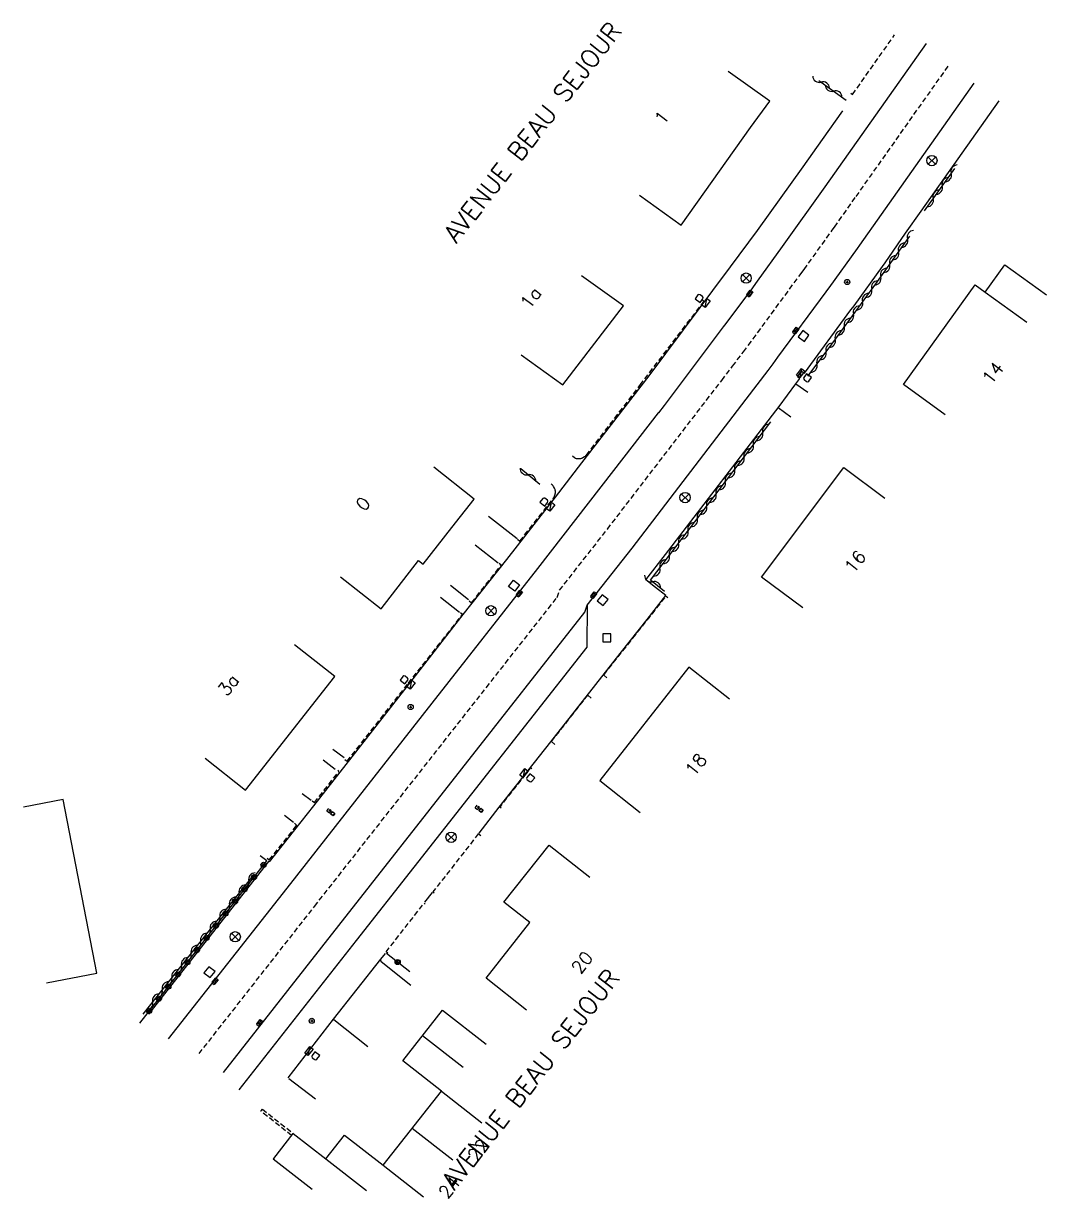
# Model space of a CAD drawing. Header units: millimetres. Extents: x 79000 to 80001, y 145000 to 145988.
# Drawn here: x 79000 to 79099.3, y 145432.9 to 145547 of the extents above; entities that cross this region are included whole.
import ezdxf
from ezdxf.enums import TextEntityAlignment as Align

# ---------------------------------------------------------------- set-up
doc = ezdxf.new("R2010")
doc.units = ezdxf.units.MM
doc.linetypes.add('DASHED', pattern=[0.75, 0.5, -0.25])
doc.layers.get('0').update_dxf_attribs({"linetype": 'CONTINUOUS'})
for name, color, linetype in [('W0001', 6, 'DASHED'), ('W0006', 2, 'CONTINUOUS'), ('W0008', 7, 'CONTINUOUS'), ('W0014', 7, 'CONTINUOUS'), ('W0017', 7, 'CONTINUOUS'), ('W0100', 7, 'CONTINUOUS'), ('w0103', 1, 'CONTINUOUS'), ('W0112', 1, 'DASHED'), ('W0310', 3, 'CONTINUOUS'), ('w0322', 7, 'CONTINUOUS'), ('W0400', 7, 'CONTINUOUS'), ('W0421', 7, 'CONTINUOUS'), ('W0425', 7, 'CONTINUOUS'), ('W0438', 7, 'CONTINUOUS'), ('W0469', 7, 'CONTINUOUS'), ('W0856', 7, 'CONTINUOUS'), ('W0989', 7, 'CONTINUOUS'), ('W0991', 7, 'CONTINUOUS'), ('W1102', 7, 'CONTINUOUS'), ('W1336', 3, 'CONTINUOUS'), ('w1338', 7, 'CONTINUOUS')]:
    doc.layers.add(name, color=color, linetype=linetype)
doc.styles.get("Standard").update_dxf_attribs({"font": 'romans.shx', "width": 0.85})

# ---------------------------------------------------------------- blocks, each defined once
blk = doc.blocks.new('T400')
for p, q in [((-0.15, 0.3), (0.15, 0.3)), ((-0.15, -0.25), (-0.15, 0.3)), ((-0.15, 0.15), (0.15, 0.15)), ((-0.15, 0), (0.15, 0)), ((0.15, 0.3), (0.15, -0.25)), ((-0.15, -0.15), (0.15, -0.15)), ((-0.15, -0.25), (-0.15, -0.3)), ((-0.15, -0.3), (0.15, -0.3)), ((0.15, -0.3), (0.15, -0.25))]:
    blk.add_line(p, q)
blk = doc.blocks.new('T438')
for p, q in [((-0.4, 0.2), (0.4, 0.2)), ((-0.4, -0.2), (-0.4, 0.2)), ((0.15, 1.1), (-0.3, 1.1)), ((-0.3, 1.1), (-0.3, 0.5)), ((-0.3, 0.5), (0.15, 0.5)), ((0.3, 0.65), (0.3, 0.95)), ((0.4, 0.2), (0.4, -0.2))]:
    blk.add_line(p, q)
at = {"flags": 128}
for points in [[(-0.4, -0.2), (0.4, 0.2)], [(0.4, -0.2), (-0.4, -0.2)]]:
    blk.add_lwpolyline(points, dxfattribs=at)
for centre, major_axis, start_param, end_param in [((0.15, 0.95), (0.106, -0.106), 0.785398, 2.356194), ((0.15, 0.65), (0.106, 0.106), 3.926991, 5.497787)]:
    blk.add_ellipse(centre, major_axis=major_axis, ratio=1, start_param=start_param, end_param=end_param)
blk = doc.blocks.new('T469')
at = {"color": 0, "linetype": 'Continuous', "flags": 128}
for points in [[(-0.35, 0.35), (0.35, -0.35)], [(-0.35, -0.35), (0.35, 0.35)]]:
    blk.add_lwpolyline(points, dxfattribs=at)
at = {"color": 0, "linetype": 'Continuous'}
blk.add_circle((0, 0), 0.5, dxfattribs=at)
blk = doc.blocks.new('T856')
for p, q in [((-0.125, 0), (0.125, 0)), ((0, 0.125), (0, -0.125))]:
    blk.add_line(p, q)
blk.add_ellipse((0, 0), major_axis=(-0.177, 0.177), ratio=1, start_param=3.9269908, end_param=10.2101761)
blk = doc.blocks.new('t310o')
at = {"color": 0, "linetype": 'Continuous'}
for centre, start, end in [((-0.5, 0.38), 216.8699, 323.1304), ((0.5, -0.37), 36.8699, 143.1303)]:
    blk.add_arc(centre, 0.625, start, end, dxfattribs=at)
blk = doc.blocks.new('t322o')
at = {"color": 0, "linetype": 'Continuous'}
for radius in [0.25, 0.15]:
    blk.add_circle((0, 0), radius, dxfattribs=at)
blk = doc.blocks.new('T425')
for p, q in [((-0.15, 0.6), (0.15, 0.6)), ((-0.15, 0.6), (-0.15, 0.3)), ((-0.15, 0.3), (0.15, 0.3)), ((-0.15, 0.15), (0.15, 0.15)), ((-0.15, -0.15), (-0.15, 0.15)), ((0, 0.45), (0.15, 0.45)), ((0.15, 0.45), (0.15, 0.3)), ((0.15, 0.15), (0.15, -0.15)), ((0.15, -0.15), (-0.15, -0.15))]:
    blk.add_line(p, q)
blk.add_ellipse((0, 0), major_axis=(-0.106, 0.106), ratio=1, start_param=3.926991, end_param=10.210176)

msp = doc.modelspace()

# ---------------------------------------------------------------- linework, layer by layer
at = {"layer": 'W0001'}
msp.add_lwpolyline([(79017.05, 145446.94), (79028.25, 145461.24), (79051.8, 145491.25), (79052.03, 145491.94), (79056.69, 145497.89), (79067.78, 145512.33), (79068.84, 145513.71), (79069.89, 145515.1), (79070.36, 145515.72), (79070.82, 145516.35), (79075.48, 145522.71), (79075.65, 145522.93), (79075.77, 145523.1), (79078.51, 145526.9), (79078.73, 145527.21), (79080.82, 145530.18), (79089.82, 145542.93)], dxfattribs=at)
at = {"layer": 'W0006'}
msp.add_lwpolyline([(79020.93, 145443.42), (79032.31, 145457.91), (79054.7, 145486.4), (79054.74, 145490.49)], dxfattribs=at)
at = {"layer": 'W0008'}
for points in [[(79087.64, 145545.06), (79077.78, 145531.11), (79073.64, 145525.33), (79071.23, 145521.97), (79070.59, 145521.1), (79068.04, 145517.7), (79067.92, 145517.54), (79062.19, 145509.9), (79061.63, 145509.17), (79061.62, 145509.16), (79057.28, 145503.58), (79049.89, 145494.06), (79049.89, 145494.06), (79039.65, 145480.97), (79025.55, 145463.02), (79025.55, 145463.02), (79014.03, 145448.36)], [(79019.41, 145445.09), (79030.62, 145459.39), (79054.48, 145489.8), (79054.72, 145490.49), (79059.07, 145496.04), (79070.16, 145510.5), (79071.23, 145511.89), (79072.29, 145513.28), (79072.77, 145513.92), (79073.24, 145514.57), (79077.91, 145520.93), (79078.08, 145521.16), (79078.2, 145521.33), (79080.96, 145525.14), (79081.19, 145525.47), (79083.28, 145528.44), (79092.27, 145541.2)]]:
    msp.add_lwpolyline(points, dxfattribs=at)
at = {"layer": 'W0014'}
for points in [[(79044.22, 145468.36), (79046.17, 145470.87), (79051.19, 145477.21), (79057.92, 145485.81), (79060.53, 145489.1), (79062.35, 145491.43), (79061.35, 145492.22), (79060.4, 145492.96), (79062.33, 145495.43), (79073.35, 145509.79), (79074.98, 145511.98), (79075.37, 145512.5), (79075.14, 145512.68), (79075.51, 145513.22), (79075.81, 145513.02), (79080.32, 145519.17), (79080.49, 145519.4), (79080.62, 145519.58), (79083.38, 145523.4), (79083.63, 145523.74), (79085.63, 145526.62), (79087.13, 145528.76), (79094.72, 145539.48)], [(79079.49, 145538.52), (79077.53, 145535.71), (79075.65, 145533.07), (79071.21, 145526.89), (79068.6, 145523.36), (79066.89, 145521.06), (79065.65, 145519.39), (79060.7, 145512.76), (79055.5, 145506.02), (79054.18, 145504.31), (79051.62, 145500.99), (79046.88, 145494.93), (79042.66, 145489.6), (79037.57, 145483.05), (79028.14, 145471.01), (79023.85, 145465.58), (79023.79, 145465.59), (79012.13, 145450.78), (79012.13, 145450.78), (79012.13, 145450.78)], [(79038.95, 145461.64), (79039.7, 145462.6)], [(79025.68, 145444.6), (79030.1, 145450.27), (79034.7, 145456.11), (79035.14, 145456.65)]]:
    msp.add_lwpolyline(points, dxfattribs=at)
at = {"layer": 'W0017'}
for points in [[(79074.98, 145511.99), (79076.14, 145511.17)], [(79074.48, 145508.74), (79073.26, 145509.66)], [(79047.93, 145496.94), (79045.13, 145499.12)], [(79043.84, 145496.36), (79046.09, 145494.62)], [(79043.21, 145491), (79041.45, 145492.41)], [(79040.49, 145491.28), (79042.33, 145489.8)], [(79030.04, 145476.51), (79031.14, 145475.71)], [(79030.26, 145474.53), (79029.1, 145475.44)], [(79027.05, 145472.2), (79027.93, 145471.56)], [(79026.2, 145469.39), (79025.32, 145470.07)], [(79037.6, 145453.55), (79034.73, 145455.84), (79034.69, 145456.09)], [(79030.11, 145450.26), (79033.44, 145447.63)], [(79025.76, 145444.53), (79028.33, 145442.56)]]:
    msp.add_lwpolyline(points, dxfattribs=at)
at = {"layer": 'W0100'}
for points in [[(79059.78, 145530.31), (79063.84, 145527.39), (79070.58, 145536.87), (79072.45, 145539.43), (79068.39, 145542.34)], [(79048.3, 145514.81), (79052.36, 145511.89), (79058.23, 145519.55), (79054.17, 145522.47)], [(79089.48, 145508.99), (79085.43, 145511.91), (79092.37, 145521.61), (79093.35, 145520.9)], [(79030.78, 145493.24), (79034.71, 145490.15), (79038.33, 145494.83), (79038.81, 145494.47), (79041.59, 145498.03), (79043.76, 145500.8), (79039.83, 145503.89)], [(79075.64, 145490.22), (79071.64, 145493.21), (79079.62, 145503.88), (79083.62, 145500.89)], [(79017.63, 145475.64), (79021.56, 145472.54), (79030.22, 145483.55), (79026.29, 145486.64)], [(79068.52, 145481.35), (79064.6, 145484.46), (79055.95, 145473.47), (79059.86, 145470.36)], [(79002.22, 145453.81), (79007.13, 145454.76), (79003.86, 145471.63), (79000, 145470.88)], [(79048.83, 145451.17), (79044.9, 145454.26), (79049.16, 145459.66), (79046.64, 145461.64), (79051.04, 145467.17), (79054.96, 145464.08)], [(79034.91, 145436.1), (79040.56, 145443.3)]]:
    msp.add_lwpolyline(points, dxfattribs=at)
at = {"layer": 'w0103'}
for points in [[(79093.35, 145520.9), (79095.25, 145523.54), (79099.3, 145520.62)], [(79040.56, 145443.3), (79036.82, 145446.23), (79040.66, 145451.17), (79044.9, 145447.85)], [(79028.01, 145433.73), (79024.24, 145436.68), (79024.3, 145436.76), (79026.19, 145439.19), (79029.36, 145436.71), (79031.15, 145439.01), (79034.91, 145436.1)]]:
    msp.add_lwpolyline(points, dxfattribs=at)
at = {"layer": 'W0112'}
for points in [[(79080.31, 145540.21), (79080.48, 145540.1), (79084.56, 145545.88)], [(79065.8, 145520.22), (79066.04, 145520.03), (79059.93, 145512.01), (79054.69, 145505.16), (79054.51, 145504.94), (79054.46, 145504.89), (79054.29, 145504.79), (79054.2, 145504.75), (79054.13, 145504.73), (79054.07, 145504.72), (79053.96, 145504.71), (79053.84, 145504.7), (79053.8, 145504.7), (79053.76, 145504.7), (79053.68, 145504.72), (79053.59, 145504.75), (79053.48, 145504.8), (79053.29, 145504.95)], [(79047.96, 145496.91), (79048.18, 145496.72), (79050.9, 145500.19), (79050.94, 145500.24), (79051.44, 145500.9), (79051.49, 145500.97), (79051.53, 145501.04), (79051.56, 145501.11), (79051.59, 145501.19), (79051.63, 145501.41), (79051.64, 145501.5), (79051.63, 145501.58), (79051.62, 145501.65), (79051.61, 145501.72), (79051.59, 145501.78), (79051.55, 145501.86), (79051.45, 145502.03), (79051.41, 145502.08), (79051.37, 145502.12), (79051.31, 145502.18), (79051.23, 145502.24)], [(79043.27, 145490.9), (79043.5, 145490.73), (79046.36, 145494.37), (79046.17, 145494.53)], [(79056.64, 145483.44), (79056.32, 145483.71), (79059.15, 145487.28), (79062.39, 145491.37), (79062.55, 145491.23)], [(79031.18, 145475.52), (79031.41, 145475.34), (79037.35, 145482.9), (79042.62, 145489.6), (79042.62, 145489.6), (79042.42, 145489.75)], [(79051.59, 145476.96), (79051.24, 145477.25), (79054.04, 145480.8), (79054.78, 145481.76), (79055.12, 145481.47)], [(79049.33, 145474.59), (79049.21, 145474.69), (79046.24, 145470.9), (79046.37, 145470.81)], [(79028.02, 145471.49), (79028.24, 145471.32), (79030.59, 145474.31), (79030.62, 145474.36), (79030.52, 145474.45)], [(79023.64, 145465.92), (79023.86, 145465.75), (79026.5, 145469.08), (79026.52, 145469.11), (79026.52, 145469.11), (79026.3, 145469.31)], [(79044.4, 145468.08), (79044.15, 145468.28), (79039.75, 145462.65), (79039.85, 145462.57), (79039.85, 145462.57)], [(79035.35, 145456.7), (79035.2, 145456.82), (79038.9, 145461.56), (79038.98, 145461.5), (79038.98, 145461.5)], [(79026.03, 145438.99), (79023.04, 145441.34), (79023.06, 145441.38), (79023.19, 145441.54), (79026.19, 145439.19)]]:
    msp.add_lwpolyline(points, dxfattribs=at)
at = {"layer": 'W0310'}
for points in [[(79090.38, 145532.9), (79087.43, 145528.78)], [(79086, 145526.33), (79082.7, 145521.69), (79078.17, 145515.5), (79076.12, 145512.72)], [(79060.88, 145492.93), (79072.55, 145508.31)], [(79011.61, 145450.78), (79017.89, 145458.69), (79022.41, 145464.37)]]:
    msp.add_lwpolyline(points, dxfattribs=at)
at = {"layer": 'w0322'}
for points in [[(79011.28, 145449.91), (79023.61, 145465.66)], [(79035.25, 145456.69), (79037.5, 145454.9)]]:
    msp.add_lwpolyline(points, dxfattribs=at)
at = {"layer": 'W0421'}
for points in [[(79075.19, 145516.56), (79075.82, 145516.1), (79076.25, 145516.72), (79075.64, 145517.18)], [(79047.68, 145491.85), (79047.09, 145492.31), (79047.55, 145492.93), (79048.14, 145492.47)], [(79055.7, 145490.92), (79056.28, 145490.45), (79056.74, 145491.05), (79056.16, 145491.51)], [(79057.02, 145487.7), (79056.25, 145487.7), (79056.25, 145486.94), (79057.01, 145486.94)], [(79017.52, 145454.8), (79018.13, 145454.32), (79018.59, 145454.93), (79017.99, 145455.37)]]:
    msp.add_lwpolyline(points, close=True, dxfattribs=at)
at = {"layer": 'W1102'}
for points in [[(79093.35, 145520.9), (79097.41, 145517.98)], [(79038.74, 145448.7), (79042.68, 145445.61)], [(79040.56, 145443.3), (79044.49, 145440.22)], [(79037.74, 145439.71), (79041.67, 145436.63)], [(79029.36, 145436.71), (79033.3, 145433.64)], [(79034.91, 145436.1), (79038.84, 145433.02)]]:
    msp.add_lwpolyline(points, dxfattribs=at)
at = {"layer": 'W1336'}
for points in [[(79077.19, 145541.45), (79079.85, 145539.54)], [(79050.11, 145502.2), (79048.28, 145503.75), (79048.28, 145503.75)], [(79062.23, 145491.83), (79060.88, 145492.93)]]:
    msp.add_lwpolyline(points, dxfattribs=at)
at = {"layer": 'w1338'}
msp.add_lwpolyline([(79023.61, 145465.66), (79022.98, 145466.15)], dxfattribs=at)

# ---------------------------------------------------------------- block references
at = {"layer": 'W0310'}
for p, rotation in [((79090.05, 145532.44), 234.3050872424505), ((79089.18, 145531.22), 234.3050872424505), ((79088.3, 145530), 234.3050872424505), ((79085.81, 145526.07), 234.5679956920049), ((79084.94, 145524.85), 234.5679956920049), ((79084.08, 145523.62), 234.5679956920049), ((79083.21, 145522.4), 234.5679956920049), ((79082.33, 145521.19), 233.82290383474), ((79081.44, 145519.97), 233.82290383474), ((79080.56, 145518.76), 233.82290383474), ((79079.67, 145517.55), 233.82290383474), ((79078.79, 145516.34), 233.82290383474), ((79077.9, 145515.13), 233.6674414537522), ((79077.01, 145513.92), 233.6674414537522), ((79071.76, 145507.27), 52.82639832725692), ((79070.85, 145506.07), 52.82639832725692), ((79069.95, 145504.88), 52.82639832725692), ((79069.04, 145503.68), 52.82639832725692), ((79068.13, 145502.49), 52.82639832725692), ((79067.23, 145501.29), 52.82639832725692), ((79066.32, 145500.1), 52.82639832725692), ((79065.42, 145498.9), 52.82639832725692), ((79064.51, 145497.71), 52.82639832725692), ((79063.6, 145496.51), 52.82639832725692), ((79062.7, 145495.32), 52.82639832725692), ((79061.79, 145494.12), 52.82639832725692), ((79021.87, 145463.7), 51.46292680267534), ((79020.94, 145462.53), 51.46292680267534), ((79020, 145461.35), 51.46292680267534), ((79019.07, 145460.18), 51.46292680267534), ((79018.13, 145459.01), 51.46292680267534), ((79017.2, 145457.83), 51.58684074804736), ((79016.27, 145456.66), 51.58684074804736), ((79015.34, 145455.48), 51.58684074804736), ((79014.41, 145454.31), 51.58684074804736), ((79013.47, 145453.13), 51.58684074804736), ((79012.54, 145451.95), 51.58684074804736)]:
    msp.add_blockref('t310o', p, dxfattribs=dict(at, rotation=rotation))
at = {"layer": 'w0322'}
for p, rotation in [((79023.3, 145465.27), 51.9566223939974), ((79022.38, 145464.08), 51.9566223939974), ((79021.45, 145462.9), 51.9566223939974), ((79020.53, 145461.72), 51.9566223939974), ((79019.6, 145460.54), 51.9566223939974), ((79018.68, 145459.36), 51.9566223939974), ((79017.76, 145458.18), 51.9566223939974), ((79016.83, 145457), 51.9566223939974), ((79015.91, 145455.81), 51.9566223939974), ((79036.32, 145455.83), 321.5790682274364), ((79014.98, 145454.63), 51.9566223939974), ((79014.06, 145453.45), 51.9566223939974), ((79013.13, 145452.27), 51.9566223939974), ((79012.21, 145451.09), 51.9566223939974)]:
    msp.add_blockref('t322o', p, dxfattribs=dict(at, rotation=rotation))
at = {"layer": 'W0400'}
for p, rotation in [((79070.49, 145520.77), 323.1622382066715), ((79074.96, 145517.16), 323.1622382066715), ((79048.12, 145491.62), 322.0278719476327), ((79055.34, 145491.47), 322.02783), ((79018.59, 145453.97), 321.8489825005486), ((79022.91, 145449.94), 321.8489825005486)]:
    msp.add_blockref('T400', p, dxfattribs=dict(at, rotation=rotation))
at = {"layer": 'W0425'}
for p, rotation in [((79030.02, 145470.25), 51.79705614667149), ((79044.41, 145470.57), 52.02782999999999)]:
    msp.add_blockref('T425', p, dxfattribs=dict(at, rotation=rotation))
at = {"layer": 'W0438'}
for p, rotation in [((79066.25, 145519.84), 53.16223820667151), ((79075.44, 145513.03), 233.16228), ((79051.18, 145500.05), 52.02782999999999), ((79037.61, 145482.77), 52.02782999999999), ((79048.57, 145474.18), 232.02783), ((79027.7, 145447.18), 232.3975452541247)]:
    msp.add_blockref('T438', p, dxfattribs=dict(at, rotation=rotation))
at = {"layer": 'W0469'}
for p in [(79088.18, 145533.67), (79070.15, 145522.26), (79064.22, 145500.94), (79045.38, 145489.95), (79041.51, 145467.95), (79020.55, 145458.29)]:
    msp.add_blockref('T469', p, dxfattribs=at)
at = {"layer": 'W0856'}
for p in [(79079.96, 145521.88), (79037.58, 145480.6), (79027.98, 145450.12)]:
    msp.add_blockref('T856', p, dxfattribs=at)
at = {"layer": 'W1336'}
for p, rotation in [((79077.42, 145541.29), 324.3087072103771), ((79078.63, 145540.42), 324.3087072103771), ((79048.97, 145503.17), 139.7683000317621), ((79061.07, 145492.78), 140.9921262796132)]:
    msp.add_blockref('t310o', p, dxfattribs=dict(at, rotation=rotation))

# ---------------------------------------------------------------- texts
at = {"layer": 'W0989'}
for p in [(79041.34, 145526.09), (79041.14, 145434.12)]:
    msp.add_text('AVENUE BEAU SEJOUR', height=1.75, rotation=52.0278, dxfattribs=at).set_placement(p, align=Align.MIDDLE_LEFT)
at = {"layer": 'W0991'}
for s, p in [('1', (79062.45, 145537.48)), ('1a', (79049.74, 145519.98)), ('14', (79094.59, 145512.68)), ('0', (79033.45, 145499.96)), ('16', (79081.23, 145494.35)), ('3a', (79020.39, 145482.37)), ('18', (79065.77, 145474.63)), ('20', (79054.72, 145455.4)), ('22', (79044.65, 145437.19)), ('24', (79041.83, 145433.59))]:
    msp.add_text(s, height=1.25, rotation=52.0278, dxfattribs=at).set_placement(p, align=Align.CENTER)

doc.saveas('drawing.dxf')
